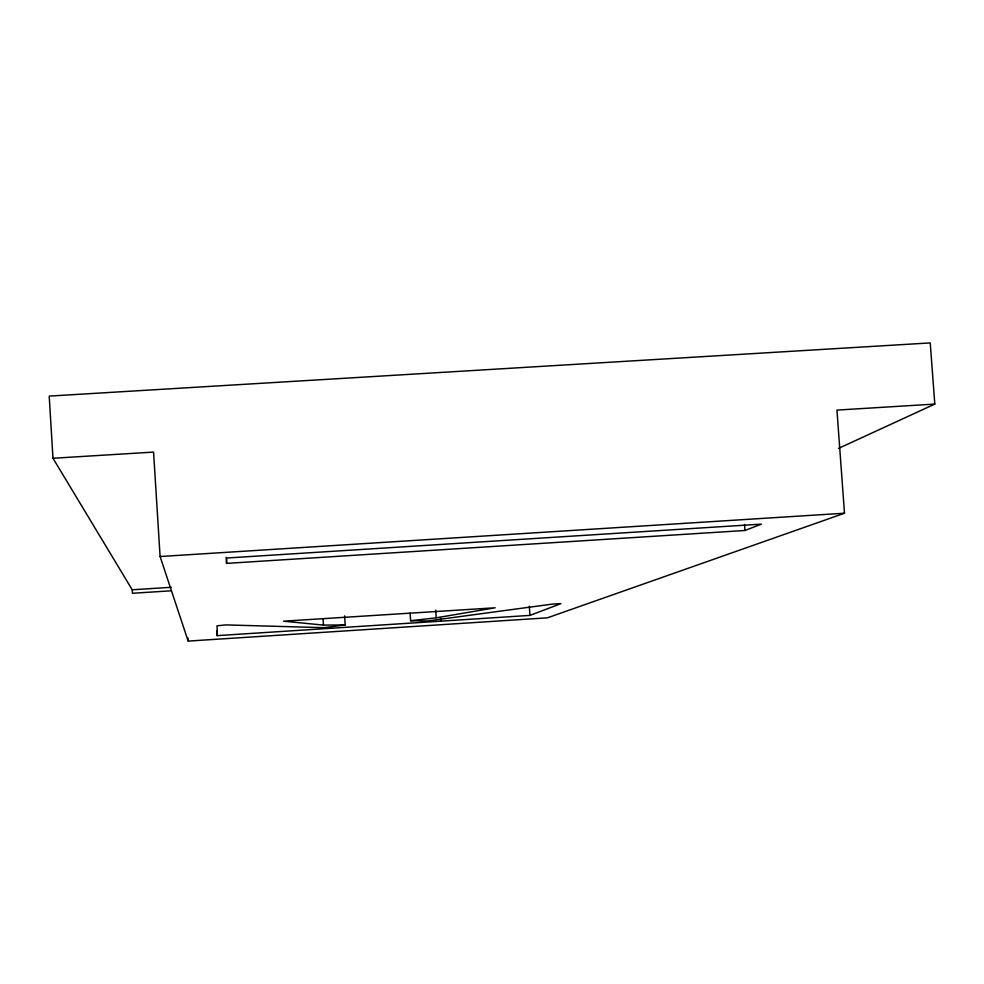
<?xml version="1.0" encoding="UTF-8"?>
<svg xmlns="http://www.w3.org/2000/svg" width="984" height="984" viewBox="0 0 984 984"><rect width="100%" height="100%" fill="white"/><g stroke="black" fill="none" stroke-linecap="round" stroke-linejoin="round"><path stroke-width="1.48" d="M226.541 563.389L226.787 558.014L761.431 524.128L744.949 530.487L226.541 563.389L226.148 557.276M838.429 448.421L934.8 404.08L930.237 342.912L49.2 396.097L52.988 458.273L132.225 589.785L132.446 593.278L171.437 590.781M216.947 631.027L217.243 635.627L529.946 615.394L560.978 603.61L552.43 604.09L427.474 620.99L410.599 620.719L410.094 613.155M934.8 404.08L836.941 410.094L844.493 513.217L547.412 617.829L188.153 641.088L160.097 556.526L153.565 452.087L52.988 458.273M410.599 620.719L436.207 617.817L495.161 607.78L283.515 621.175L323.478 625.098L345.187 624.951L344.597 615.861M345.187 624.951L323.957 627.681L225.926 624.902L217.083 625.799L217.243 635.627M160.097 556.526L844.493 513.217M132.225 589.785L171.216 587.3M744.519 524.361L744.949 530.487M529.331 606.242L529.946 615.394M440.5 618.161L440.697 621.162M435.691 610.154L436.207 617.817M323.096 619.059L323.478 625.098M187.993 638.087L188.153 641.088"/></g></svg>
